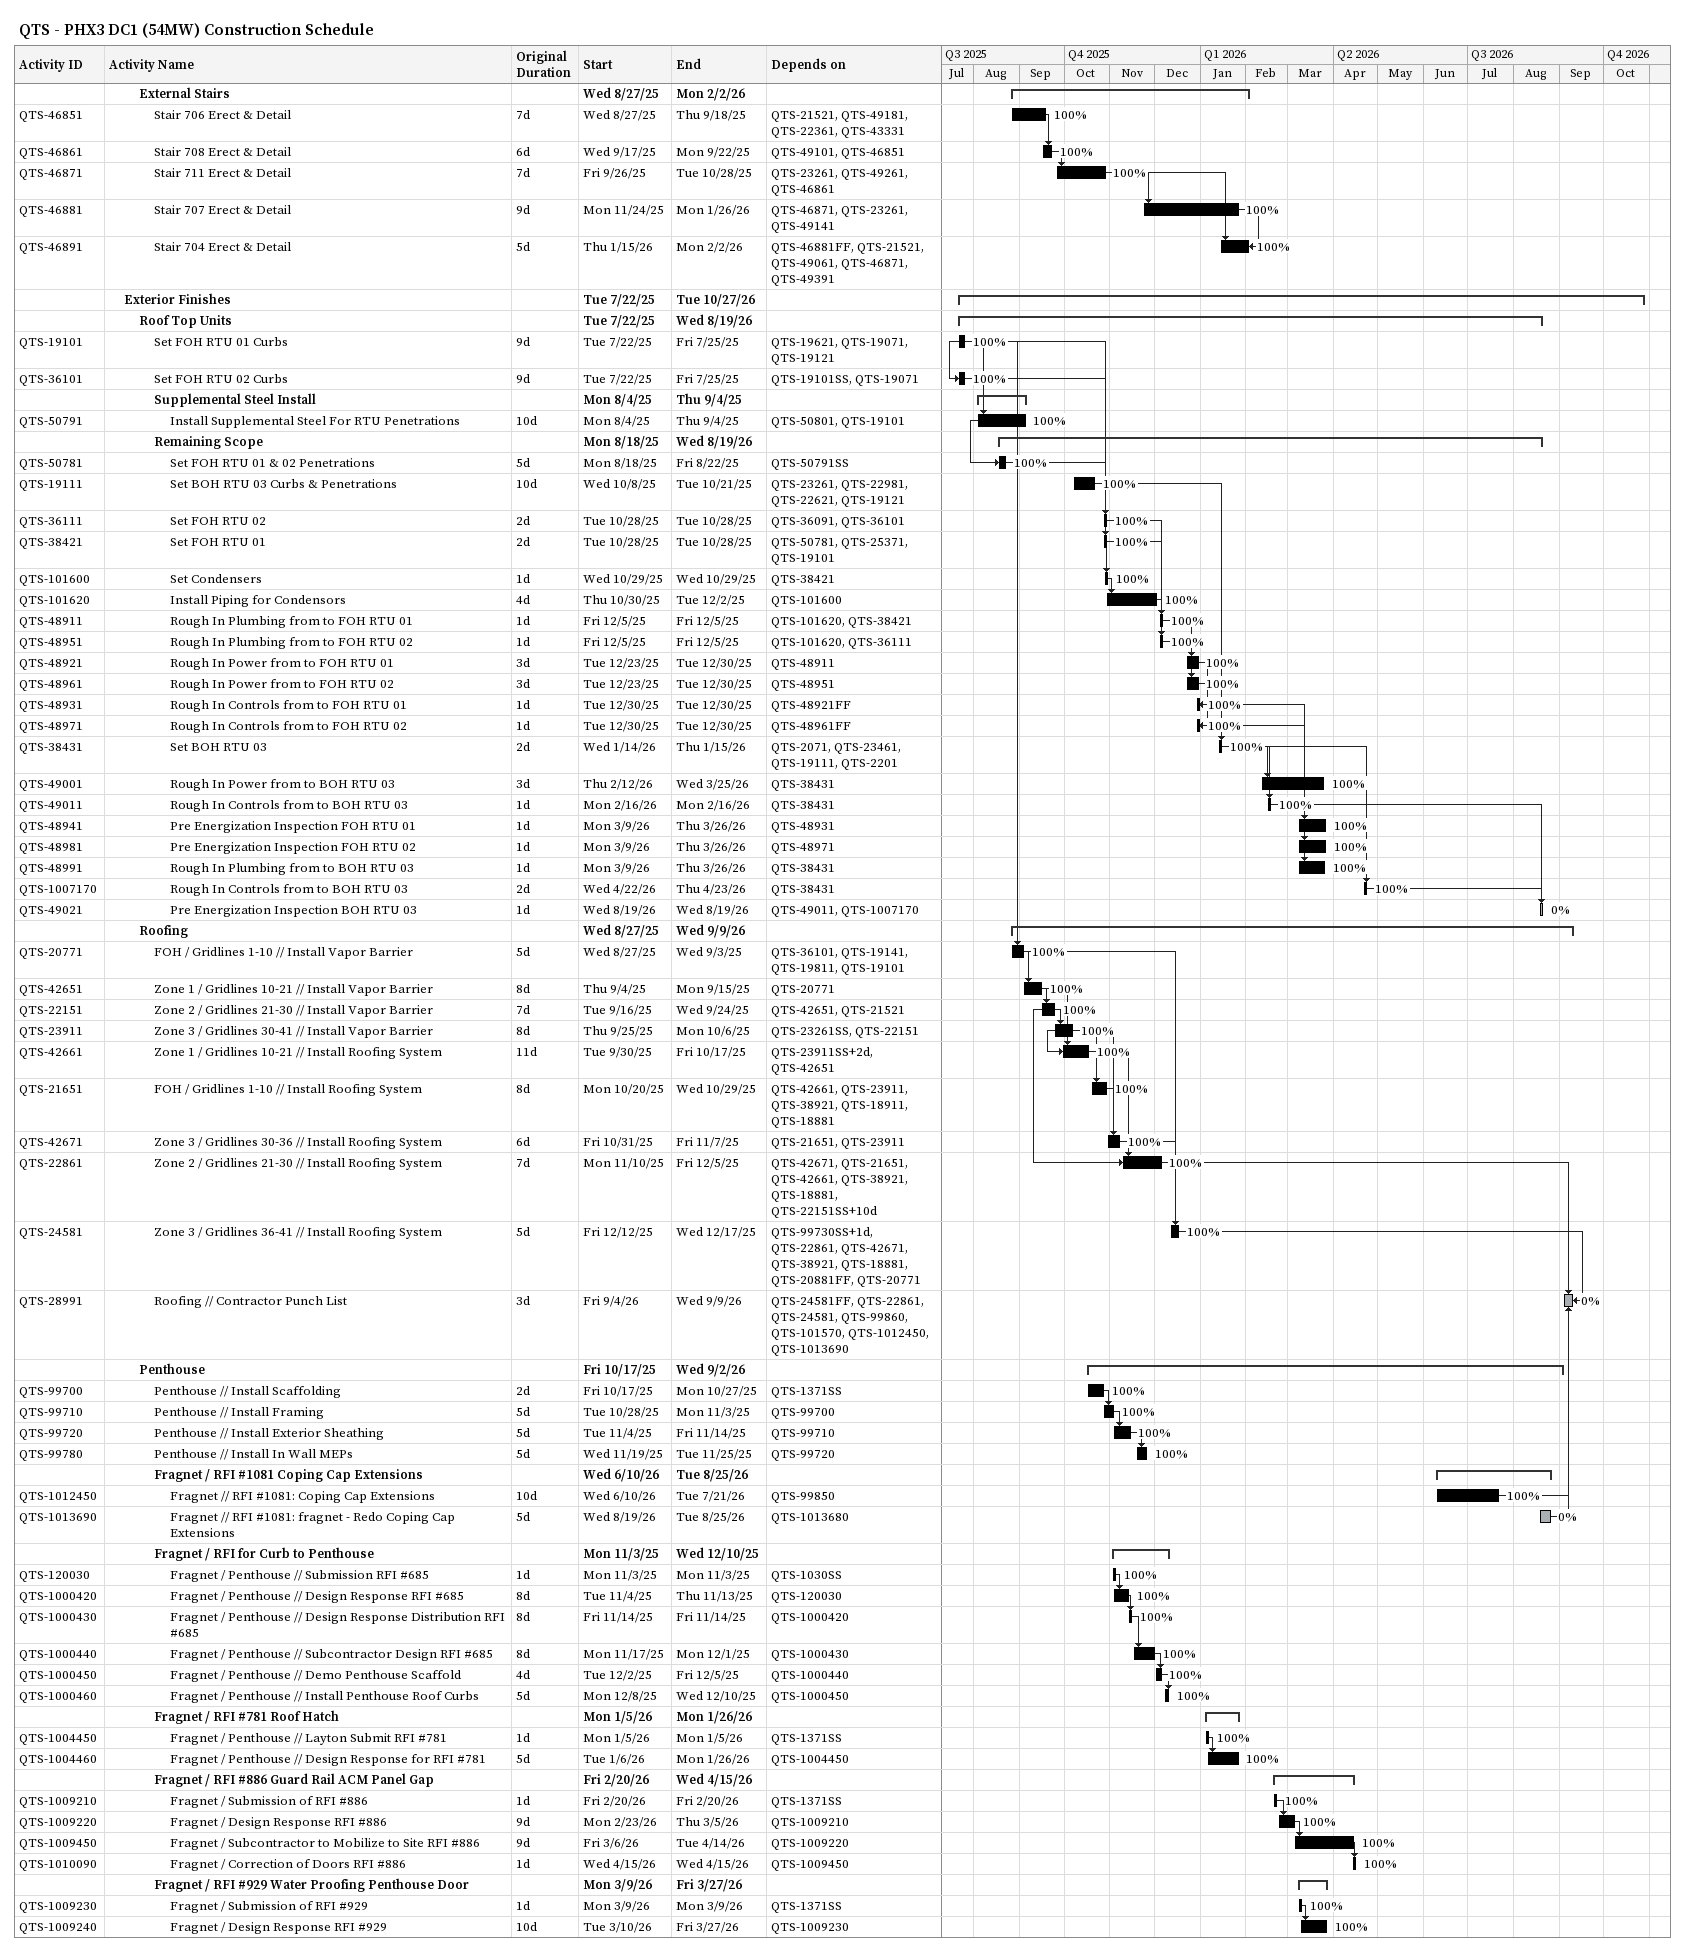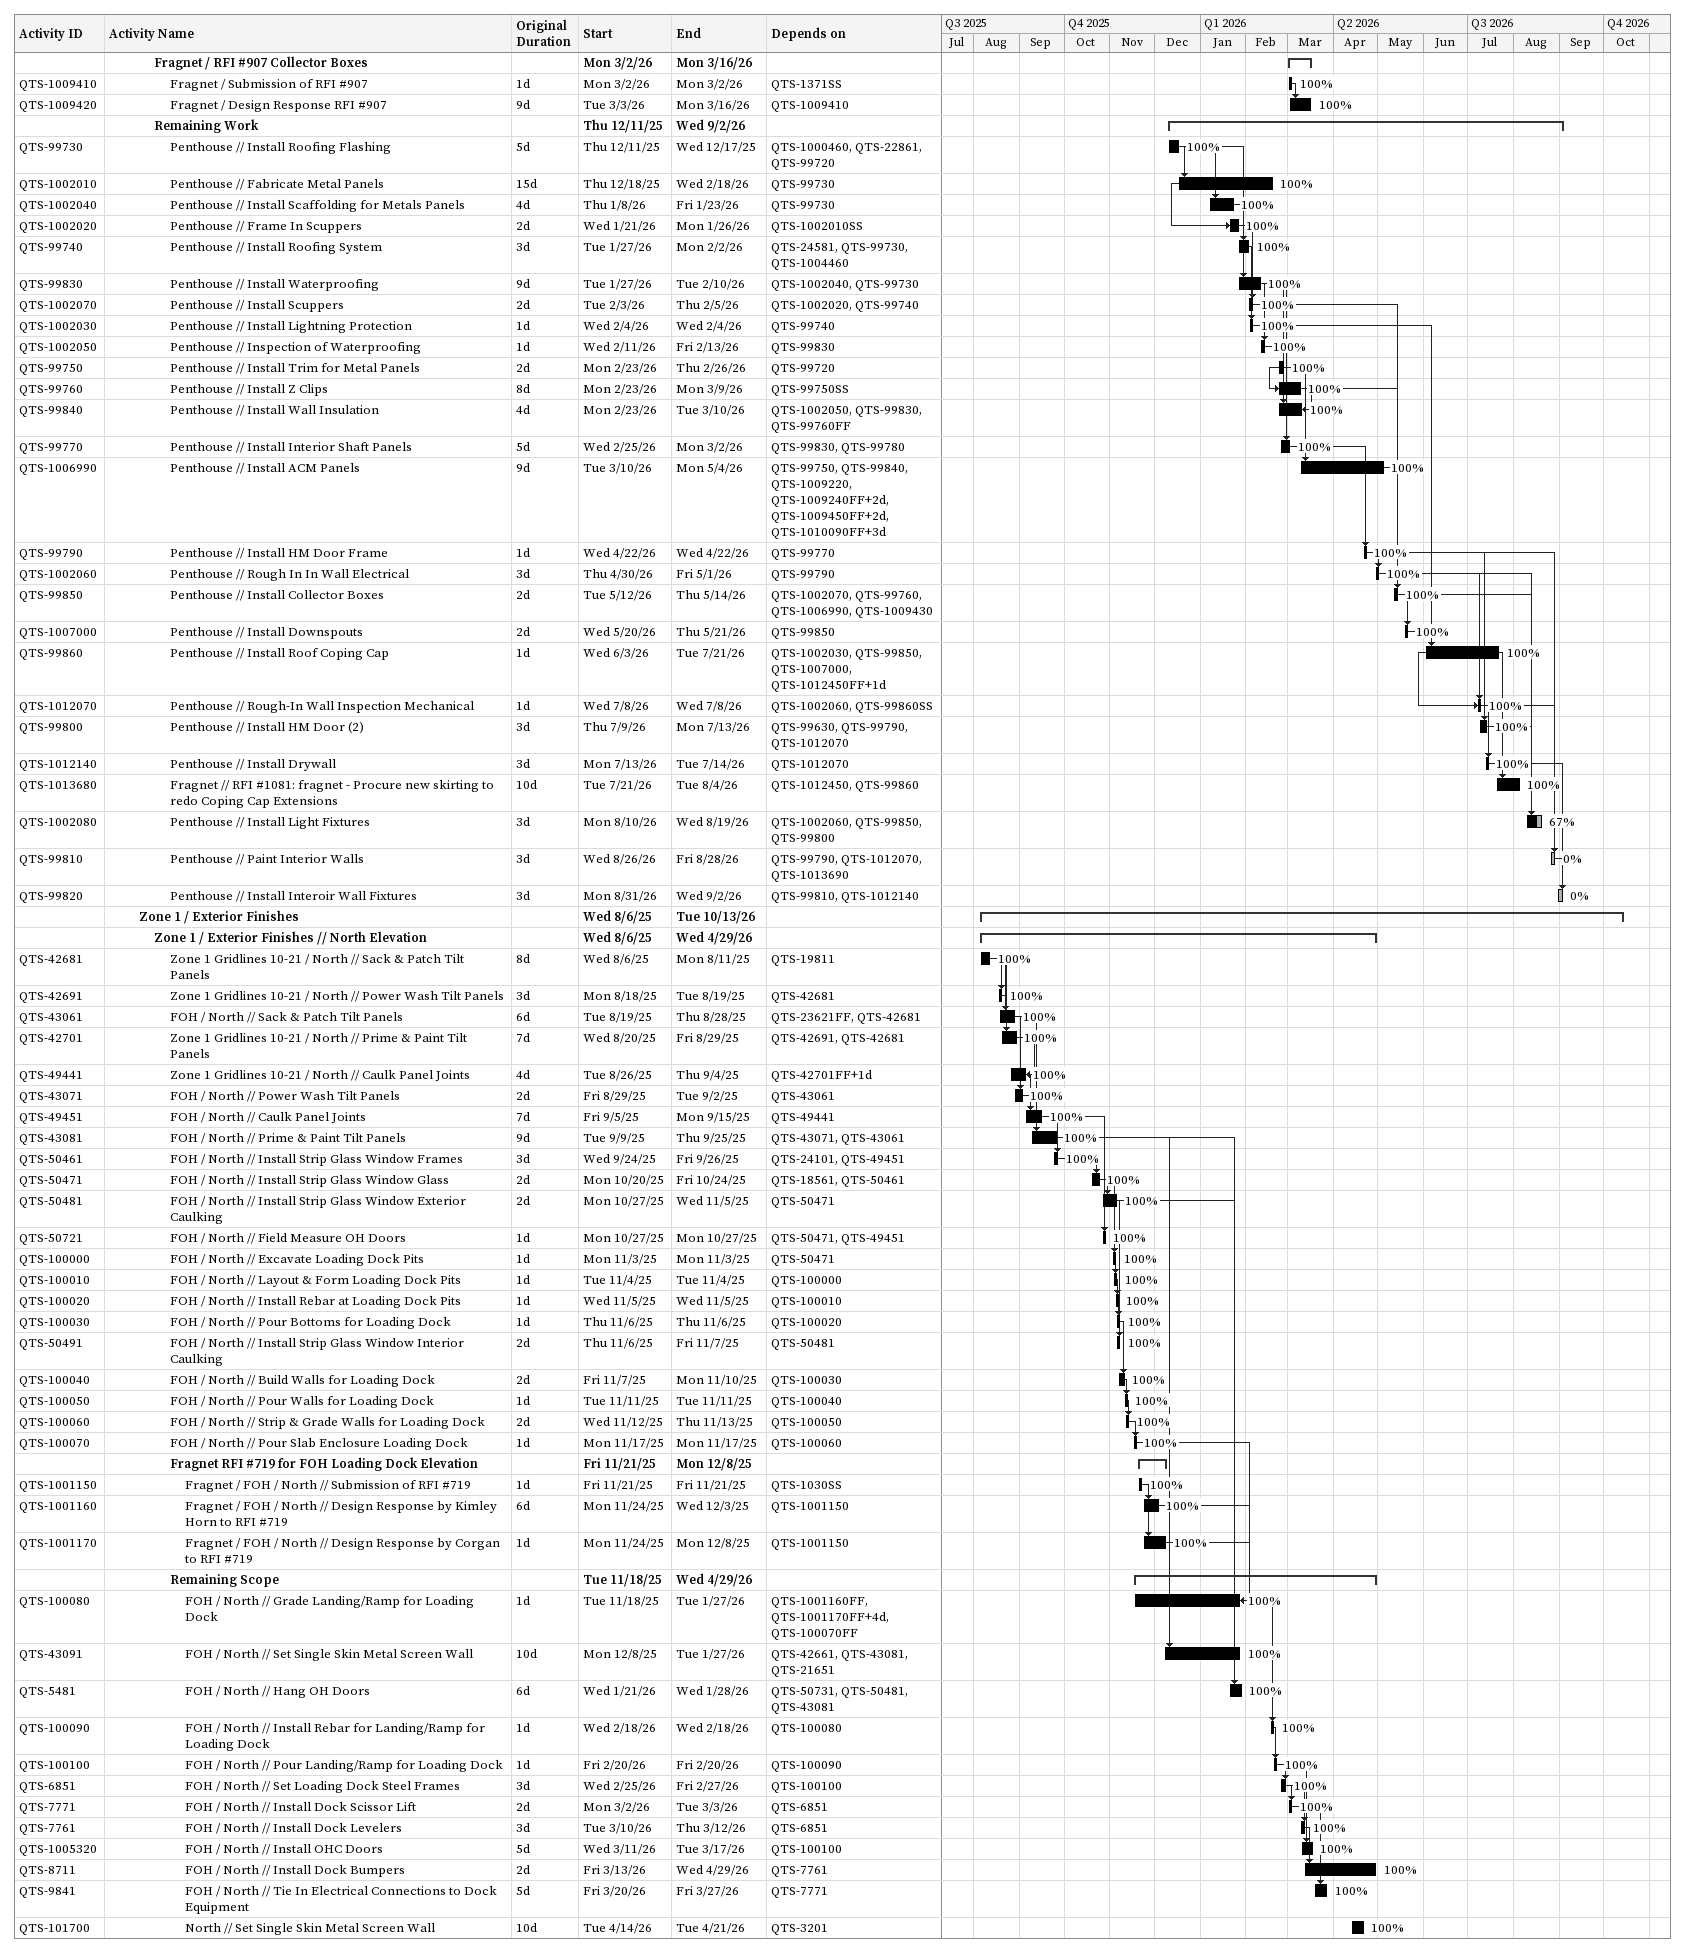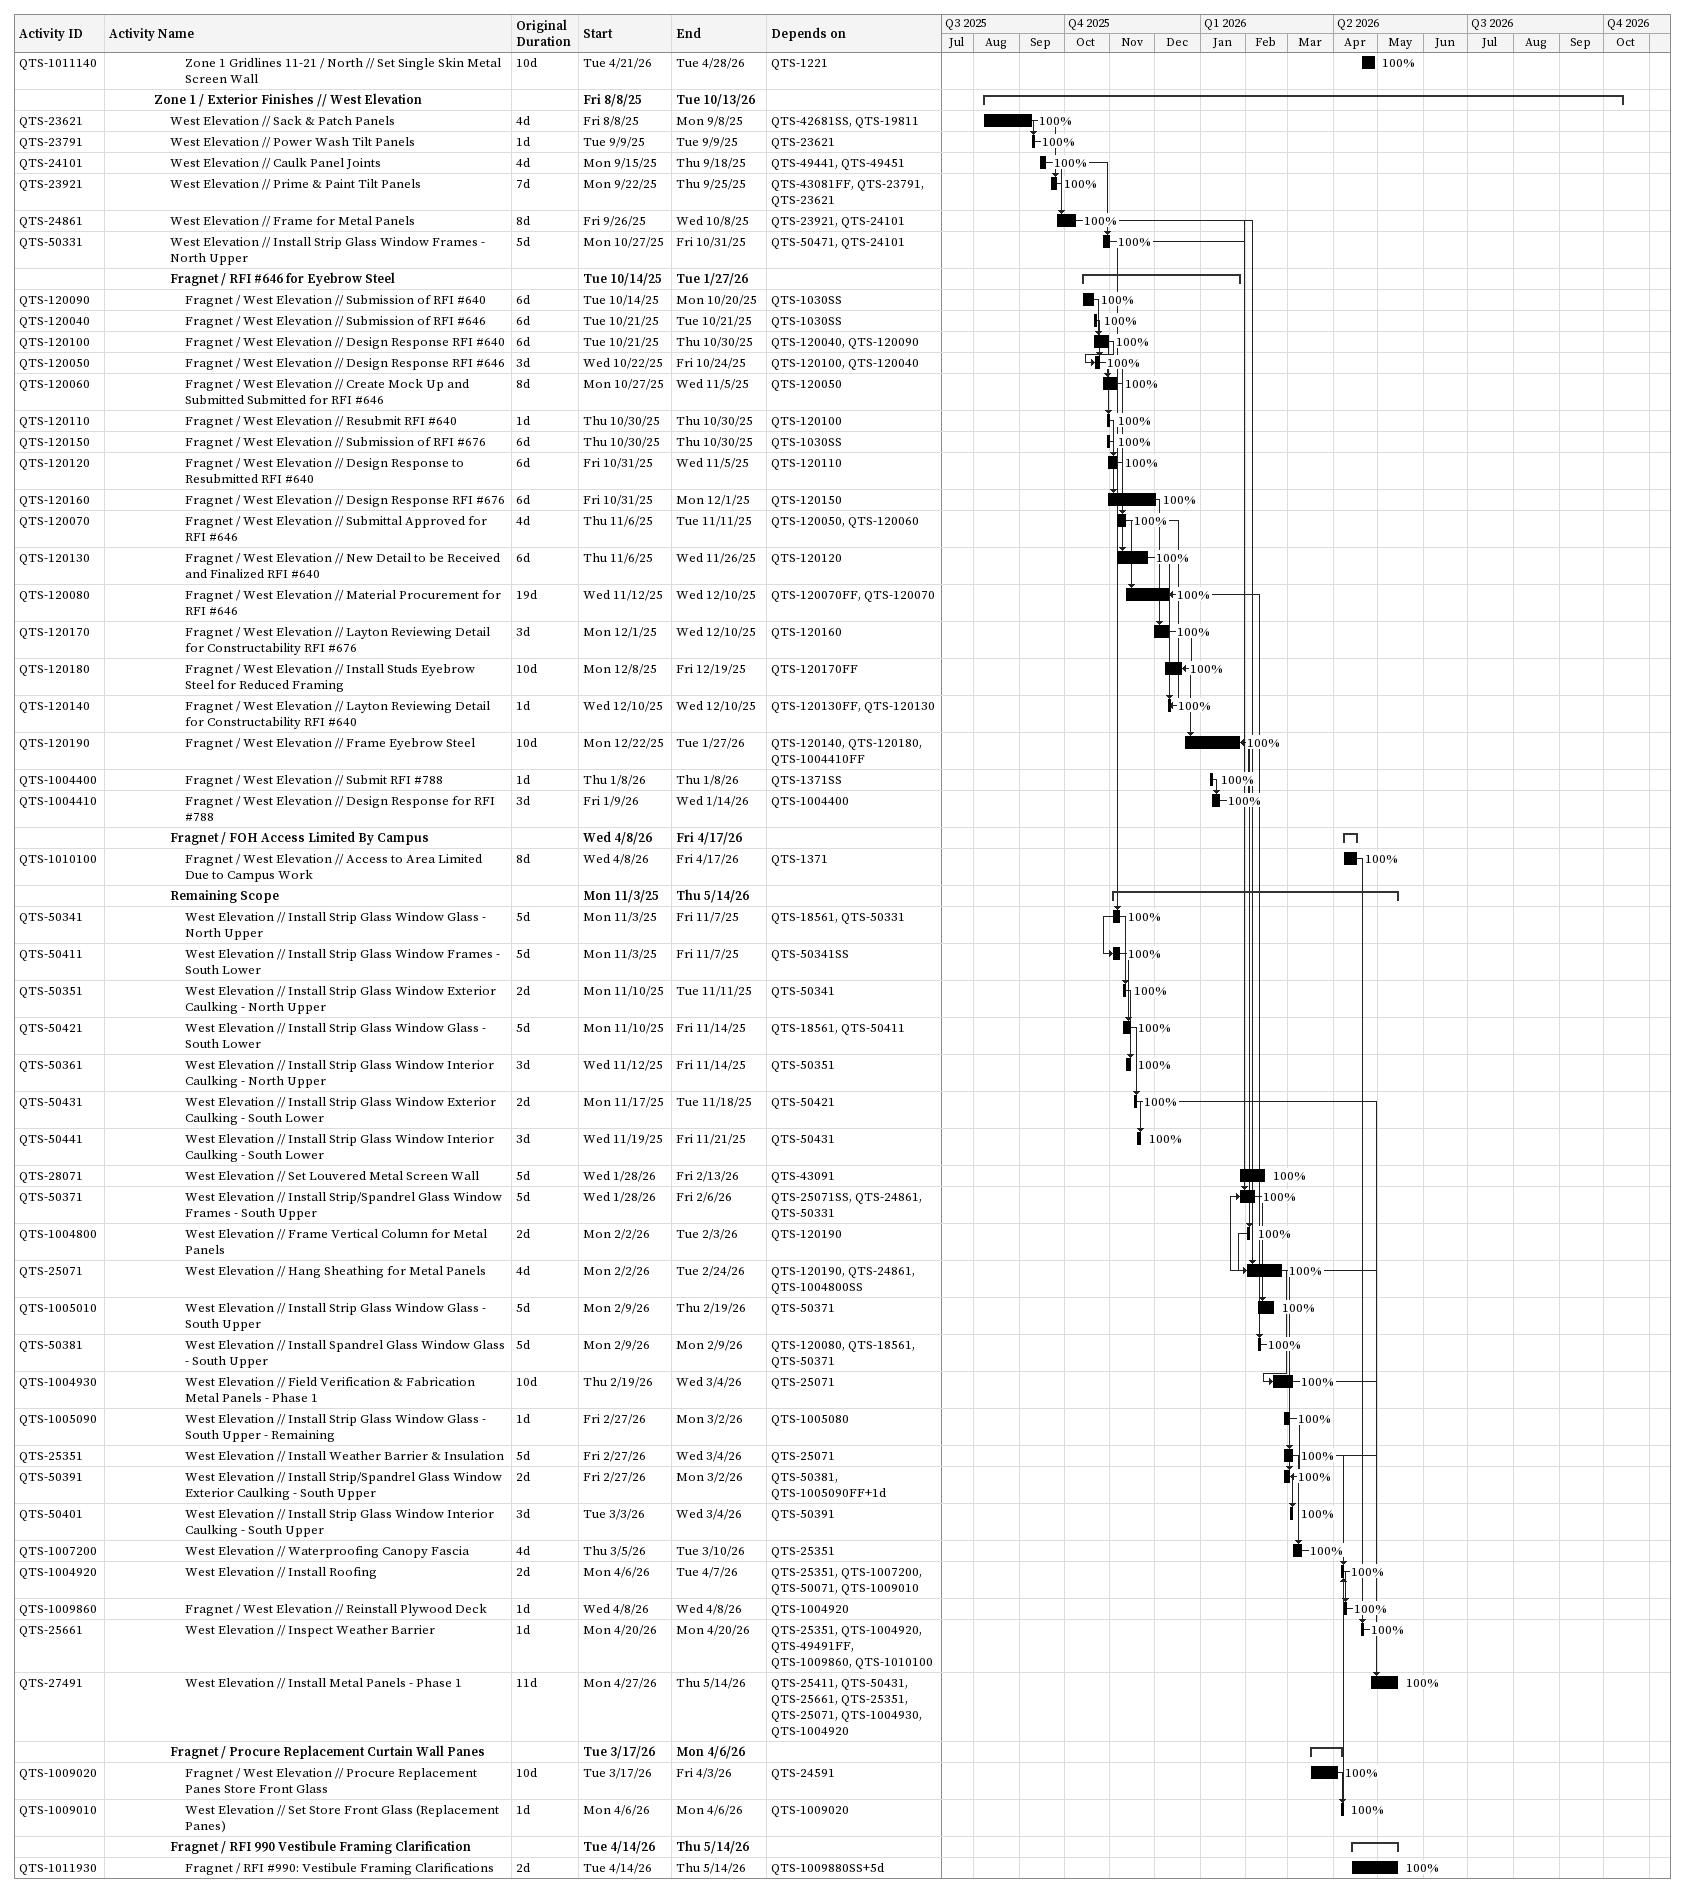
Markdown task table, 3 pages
QTS - PHX3 DC1 (54MW) Construction Schedule

| ID | Level | Task | Original duration | Start | Finish | Predecessors | % complete |
|---|---|---|---|---|---|---|---|
|  | 3 | **External Stairs** |  | 2025-08-27 | 2026-02-02 |  |  |
| QTS-46851 | 4 | Stair 706 Erect & Detail | 7d | 2025-08-27 | 2025-09-18 | QTS-21521, QTS-49181, QTS-22361, QTS-43331 | 100 |
| QTS-46861 | 4 | Stair 708 Erect & Detail | 6d | 2025-09-17 | 2025-09-22 | QTS-49101, QTS-46851 | 100 |
| QTS-46871 | 4 | Stair 711 Erect & Detail | 7d | 2025-09-26 | 2025-10-28 | QTS-23261, QTS-49261, QTS-46861 | 100 |
| QTS-46881 | 4 | Stair 707 Erect & Detail | 9d | 2025-11-24 | 2026-01-26 | QTS-46871, QTS-23261, QTS-49141 | 100 |
| QTS-46891 | 4 | Stair 704 Erect & Detail | 5d | 2026-01-15 | 2026-02-02 | QTS-46881FF, QTS-21521, QTS-49061, QTS-46871, QTS-49391 | 100 |
|  | 2 | **Exterior Finishes** |  | 2025-07-22 | 2026-10-27 |  |  |
|  | 3 | **Roof Top Units** |  | 2025-07-22 | 2026-08-19 |  |  |
| QTS-19101 | 4 | Set FOH RTU 01 Curbs | 9d | 2025-07-22 | 2025-07-25 | QTS-19621, QTS-19071, QTS-19121 | 100 |
| QTS-36101 | 4 | Set FOH RTU 02 Curbs | 9d | 2025-07-22 | 2025-07-25 | QTS-19101SS, QTS-19071 | 100 |
|  | 4 | **Supplemental Steel Install** |  | 2025-08-04 | 2025-09-04 |  |  |
| QTS-50791 | 5 | Install Supplemental Steel For RTU Penetrations | 10d | 2025-08-04 | 2025-09-04 | QTS-50801, QTS-19101 | 100 |
|  | 4 | **Remaining Scope** |  | 2025-08-18 | 2026-08-19 |  |  |
| QTS-50781 | 5 | Set FOH RTU 01 & 02 Penetrations | 5d | 2025-08-18 | 2025-08-22 | QTS-50791SS | 100 |
| QTS-19111 | 5 | Set BOH RTU 03 Curbs & Penetrations | 10d | 2025-10-08 | 2025-10-21 | QTS-23261, QTS-22981, QTS-22621, QTS-19121 | 100 |
| QTS-36111 | 5 | Set FOH RTU 02 | 2d | 2025-10-28 | 2025-10-28 | QTS-36091, QTS-36101 | 100 |
| QTS-38421 | 5 | Set FOH RTU 01 | 2d | 2025-10-28 | 2025-10-28 | QTS-50781, QTS-25371, QTS-19101 | 100 |
| QTS-101600 | 5 | Set Condensers | 1d | 2025-10-29 | 2025-10-29 | QTS-38421 | 100 |
| QTS-101620 | 5 | Install Piping for Condensors | 4d | 2025-10-30 | 2025-12-02 | QTS-101600 | 100 |
| QTS-48911 | 5 | Rough In Plumbing from to FOH RTU 01 | 1d | 2025-12-05 | 2025-12-05 | QTS-101620, QTS-38421 | 100 |
| QTS-48951 | 5 | Rough In Plumbing from to FOH RTU 02 | 1d | 2025-12-05 | 2025-12-05 | QTS-101620, QTS-36111 | 100 |
| QTS-48921 | 5 | Rough In Power from to FOH RTU 01 | 3d | 2025-12-23 | 2025-12-30 | QTS-48911 | 100 |
| QTS-48961 | 5 | Rough In Power from to FOH RTU 02 | 3d | 2025-12-23 | 2025-12-30 | QTS-48951 | 100 |
| QTS-48931 | 5 | Rough In Controls from to FOH RTU 01 | 1d | 2025-12-30 | 2025-12-30 | QTS-48921FF | 100 |
| QTS-48971 | 5 | Rough In Controls from to FOH RTU 02 | 1d | 2025-12-30 | 2025-12-30 | QTS-48961FF | 100 |
| QTS-38431 | 5 | Set BOH RTU 03 | 2d | 2026-01-14 | 2026-01-15 | QTS-2071, QTS-23461, QTS-19111, QTS-2201 | 100 |
| QTS-49001 | 5 | Rough In Power from to BOH RTU 03 | 3d | 2026-02-12 | 2026-03-25 | QTS-38431 | 100 |
| QTS-49011 | 5 | Rough In Controls from to BOH RTU 03 | 1d | 2026-02-16 | 2026-02-16 | QTS-38431 | 100 |
| QTS-48941 | 5 | Pre Energization Inspection FOH RTU 01 | 1d | 2026-03-09 | 2026-03-26 | QTS-48931 | 100 |
| QTS-48981 | 5 | Pre Energization Inspection FOH RTU 02 | 1d | 2026-03-09 | 2026-03-26 | QTS-48971 | 100 |
| QTS-48991 | 5 | Rough In Plumbing from to BOH RTU 03 | 1d | 2026-03-09 | 2026-03-26 | QTS-38431 | 100 |
| QTS-1007170 | 5 | Rough In Controls from to BOH RTU 03 | 2d | 2026-04-22 | 2026-04-23 | QTS-38431 | 100 |
| QTS-49021 | 5 | Pre Energization Inspection BOH RTU 03 | 1d | 2026-08-19 | 2026-08-19 | QTS-49011, QTS-1007170 | 0 |
|  | 3 | **Roofing** |  | 2025-08-27 | 2026-09-09 |  |  |
| QTS-20771 | 4 | FOH / Gridlines 1-10 // Install Vapor Barrier | 5d | 2025-08-27 | 2025-09-03 | QTS-36101, QTS-19141, QTS-19811, QTS-19101 | 100 |
| QTS-42651 | 4 | Zone 1 / Gridlines 10-21 // Install Vapor Barrier | 8d | 2025-09-04 | 2025-09-15 | QTS-20771 | 100 |
| QTS-22151 | 4 | Zone 2 / Gridlines 21-30 // Install Vapor Barrier | 7d | 2025-09-16 | 2025-09-24 | QTS-42651, QTS-21521 | 100 |
| QTS-23911 | 4 | Zone 3 / Gridlines 30-41 // Install Vapor Barrier | 8d | 2025-09-25 | 2025-10-06 | QTS-23261SS, QTS-22151 | 100 |
| QTS-42661 | 4 | Zone 1 / Gridlines 10-21 // Install Roofing System | 11d | 2025-09-30 | 2025-10-17 | QTS-23911SS+2d, QTS-42651 | 100 |
| QTS-21651 | 4 | FOH / Gridlines 1-10 // Install Roofing System | 8d | 2025-10-20 | 2025-10-29 | QTS-42661, QTS-23911, QTS-38921, QTS-18911, QTS-18881 | 100 |
| QTS-42671 | 4 | Zone 3 / Gridlines 30-36 // Install Roofing System | 6d | 2025-10-31 | 2025-11-07 | QTS-21651, QTS-23911 | 100 |
| QTS-22861 | 4 | Zone 2 / Gridlines 21-30 // Install Roofing System | 7d | 2025-11-10 | 2025-12-05 | QTS-42671, QTS-21651, QTS-42661, QTS-38921, QTS-18881, QTS-22151SS+10d | 100 |
| QTS-24581 | 4 | Zone 3 / Gridlines 36-41 // Install Roofing System | 5d | 2025-12-12 | 2025-12-17 | QTS-99730SS+1d, QTS-22861, QTS-42671, QTS-38921, QTS-18881, QTS-20881FF, QTS-20771 | 100 |
| QTS-28991 | 4 | Roofing // Contractor Punch List | 3d | 2026-09-04 | 2026-09-09 | QTS-24581FF, QTS-22861, QTS-24581, QTS-99860, QTS-101570, QTS-1012450, QTS-1013690 | 0 |
|  | 3 | **Penthouse** |  | 2025-10-17 | 2026-09-02 |  |  |
| QTS-99700 | 4 | Penthouse // Install Scaffolding | 2d | 2025-10-17 | 2025-10-27 | QTS-1371SS | 100 |
| QTS-99710 | 4 | Penthouse // Install Framing | 5d | 2025-10-28 | 2025-11-03 | QTS-99700 | 100 |
| QTS-99720 | 4 | Penthouse // Install Exterior Sheathing | 5d | 2025-11-04 | 2025-11-14 | QTS-99710 | 100 |
| QTS-99780 | 4 | Penthouse // Install In Wall MEPs | 5d | 2025-11-19 | 2025-11-25 | QTS-99720 | 100 |
|  | 4 | **Fragnet / RFI #1081 Coping Cap Extensions** |  | 2026-06-10 | 2026-08-25 |  |  |
| QTS-1012450 | 5 | Fragnet // RFI #1081: Coping Cap Extensions | 10d | 2026-06-10 | 2026-07-21 | QTS-99850 | 100 |
| QTS-1013690 | 5 | Fragnet // RFI #1081: fragnet - Redo Coping Cap Extensions | 5d | 2026-08-19 | 2026-08-25 | QTS-1013680 | 0 |
|  | 4 | **Fragnet / RFI for Curb to Penthouse** |  | 2025-11-03 | 2025-12-10 |  |  |
| QTS-120030 | 5 | Fragnet / Penthouse // Submission RFI #685 | 1d | 2025-11-03 | 2025-11-03 | QTS-1030SS | 100 |
| QTS-1000420 | 5 | Fragnet / Penthouse // Design Response RFI #685 | 8d | 2025-11-04 | 2025-11-13 | QTS-120030 | 100 |
| QTS-1000430 | 5 | Fragnet / Penthouse // Design Response Distribution RFI #685 | 8d | 2025-11-14 | 2025-11-14 | QTS-1000420 | 100 |
| QTS-1000440 | 5 | Fragnet / Penthouse // Subcontractor Design RFI #685 | 8d | 2025-11-17 | 2025-12-01 | QTS-1000430 | 100 |
| QTS-1000450 | 5 | Fragnet / Penthouse // Demo Penthouse Scaffold | 4d | 2025-12-02 | 2025-12-05 | QTS-1000440 | 100 |
| QTS-1000460 | 5 | Fragnet / Penthouse // Install Penthouse Roof Curbs | 5d | 2025-12-08 | 2025-12-10 | QTS-1000450 | 100 |
|  | 4 | **Fragnet / RFI #781 Roof Hatch** |  | 2026-01-05 | 2026-01-26 |  |  |
| QTS-1004450 | 5 | Fragnet / Penthouse // Layton Submit RFI #781 | 1d | 2026-01-05 | 2026-01-05 | QTS-1371SS | 100 |
| QTS-1004460 | 5 | Fragnet / Penthouse // Design Response for RFI #781 | 5d | 2026-01-06 | 2026-01-26 | QTS-1004450 | 100 |
|  | 4 | **Fragnet / RFI #886 Guard Rail ACM Panel Gap** |  | 2026-02-20 | 2026-04-15 |  |  |
| QTS-1009210 | 5 | Fragnet / Submission of RFI #886 | 1d | 2026-02-20 | 2026-02-20 | QTS-1371SS | 100 |
| QTS-1009220 | 5 | Fragnet / Design Response RFI #886 | 9d | 2026-02-23 | 2026-03-05 | QTS-1009210 | 100 |
| QTS-1009450 | 5 | Fragnet / Subcontractor to Mobilize to Site RFI #886 | 9d | 2026-03-06 | 2026-04-14 | QTS-1009220 | 100 |
| QTS-1010090 | 5 | Fragnet / Correction of Doors RFI #886 | 1d | 2026-04-15 | 2026-04-15 | QTS-1009450 | 100 |
|  | 4 | **Fragnet / RFI #929 Water Proofing Penthouse Door** |  | 2026-03-09 | 2026-03-27 |  |  |
| QTS-1009230 | 5 | Fragnet / Submission of RFI #929 | 1d | 2026-03-09 | 2026-03-09 | QTS-1371SS | 100 |
| QTS-1009240 | 5 | Fragnet / Design Response RFI #929 | 10d | 2026-03-10 | 2026-03-27 | QTS-1009230 | 100 |
|  | 4 | **Fragnet / RFI #907 Collector Boxes** |  | 2026-03-02 | 2026-03-16 |  |  |
| QTS-1009410 | 5 | Fragnet / Submission of RFI #907 | 1d | 2026-03-02 | 2026-03-02 | QTS-1371SS | 100 |
| QTS-1009420 | 5 | Fragnet / Design Response RFI #907 | 9d | 2026-03-03 | 2026-03-16 | QTS-1009410 | 100 |
|  | 4 | **Remaining Work** |  | 2025-12-11 | 2026-09-02 |  |  |
| QTS-99730 | 5 | Penthouse // Install Roofing Flashing | 5d | 2025-12-11 | 2025-12-17 | QTS-1000460, QTS-22861, QTS-99720 | 100 |
| QTS-1002010 | 5 | Penthouse // Fabricate Metal Panels | 15d | 2025-12-18 | 2026-02-18 | QTS-99730 | 100 |
| QTS-1002040 | 5 | Penthouse // Install Scaffolding for Metals Panels | 4d | 2026-01-08 | 2026-01-23 | QTS-99730 | 100 |
| QTS-1002020 | 5 | Penthouse // Frame In Scuppers | 2d | 2026-01-21 | 2026-01-26 | QTS-1002010SS | 100 |
| QTS-99740 | 5 | Penthouse // Install Roofing System | 3d | 2026-01-27 | 2026-02-02 | QTS-24581, QTS-99730, QTS-1004460 | 100 |
| QTS-99830 | 5 | Penthouse // Install Waterproofing | 9d | 2026-01-27 | 2026-02-10 | QTS-1002040, QTS-99730 | 100 |
| QTS-1002070 | 5 | Penthouse // Install Scuppers | 2d | 2026-02-03 | 2026-02-05 | QTS-1002020, QTS-99740 | 100 |
| QTS-1002030 | 5 | Penthouse // Install Lightning Protection | 1d | 2026-02-04 | 2026-02-04 | QTS-99740 | 100 |
| QTS-1002050 | 5 | Penthouse // Inspection of Waterproofing | 1d | 2026-02-11 | 2026-02-13 | QTS-99830 | 100 |
| QTS-99750 | 5 | Penthouse // Install Trim for Metal Panels | 2d | 2026-02-23 | 2026-02-26 | QTS-99720 | 100 |
| QTS-99760 | 5 | Penthouse // Install Z Clips | 8d | 2026-02-23 | 2026-03-09 | QTS-99750SS | 100 |
| QTS-99840 | 5 | Penthouse // Install Wall Insulation | 4d | 2026-02-23 | 2026-03-10 | QTS-1002050, QTS-99830, QTS-99760FF | 100 |
| QTS-99770 | 5 | Penthouse // Install Interior Shaft Panels | 5d | 2026-02-25 | 2026-03-02 | QTS-99830, QTS-99780 | 100 |
| QTS-1006990 | 5 | Penthouse // Install ACM Panels | 9d | 2026-03-10 | 2026-05-04 | QTS-99750, QTS-99840, QTS-1009220, QTS-1009240FF+2d, QTS-1009450FF+2d, QTS-1010090FF+3d | 100 |
| QTS-99790 | 5 | Penthouse // Install HM Door Frame | 1d | 2026-04-22 | 2026-04-22 | QTS-99770 | 100 |
| QTS-1002060 | 5 | Penthouse // Rough In In Wall Electrical | 3d | 2026-04-30 | 2026-05-01 | QTS-99790 | 100 |
| QTS-99850 | 5 | Penthouse // Install Collector Boxes | 2d | 2026-05-12 | 2026-05-14 | QTS-1002070, QTS-99760, QTS-1006990, QTS-1009430 | 100 |
| QTS-1007000 | 5 | Penthouse // Install Downspouts | 2d | 2026-05-20 | 2026-05-21 | QTS-99850 | 100 |
| QTS-99860 | 5 | Penthouse // Install Roof Coping Cap | 1d | 2026-06-03 | 2026-07-21 | QTS-1002030, QTS-99850, QTS-1007000, QTS-1012450FF+1d | 100 |
| QTS-1012070 | 5 | Penthouse // Rough-In Wall Inspection Mechanical | 1d | 2026-07-08 | 2026-07-08 | QTS-1002060, QTS-99860SS | 100 |
| QTS-99800 | 5 | Penthouse // Install HM Door (2) | 3d | 2026-07-09 | 2026-07-13 | QTS-99630, QTS-99790, QTS-1012070 | 100 |
| QTS-1012140 | 5 | Penthouse // Install Drywall | 3d | 2026-07-13 | 2026-07-14 | QTS-1012070 | 100 |
| QTS-1013680 | 5 | Fragnet // RFI #1081: fragnet - Procure new skirting to redo Coping Cap Extensions | 10d | 2026-07-21 | 2026-08-04 | QTS-1012450, QTS-99860 | 100 |
| QTS-1002080 | 5 | Penthouse // Install Light Fixtures | 3d | 2026-08-10 | 2026-08-19 | QTS-1002060, QTS-99850, QTS-99800 | 67 |
| QTS-99810 | 5 | Penthouse // Paint Interior Walls | 3d | 2026-08-26 | 2026-08-28 | QTS-99790, QTS-1012070, QTS-1013690 | 0 |
| QTS-99820 | 5 | Penthouse // Install Interoir Wall Fixtures | 3d | 2026-08-31 | 2026-09-02 | QTS-99810, QTS-1012140 | 0 |
|  | 3 | **Zone 1 / Exterior Finishes** |  | 2025-08-06 | 2026-10-13 |  |  |
|  | 4 | **Zone 1 / Exterior Finishes // North Elevation** |  | 2025-08-06 | 2026-04-29 |  |  |
| QTS-42681 | 5 | Zone 1 Gridlines 10-21 / North // Sack & Patch Tilt Panels | 8d | 2025-08-06 | 2025-08-11 | QTS-19811 | 100 |
| QTS-42691 | 5 | Zone 1 Gridlines 10-21 / North // Power Wash Tilt Panels | 3d | 2025-08-18 | 2025-08-19 | QTS-42681 | 100 |
| QTS-43061 | 5 | FOH / North // Sack & Patch Tilt Panels | 6d | 2025-08-19 | 2025-08-28 | QTS-23621FF, QTS-42681 | 100 |
| QTS-42701 | 5 | Zone 1 Gridlines 10-21 / North // Prime & Paint Tilt Panels | 7d | 2025-08-20 | 2025-08-29 | QTS-42691, QTS-42681 | 100 |
| QTS-49441 | 5 | Zone 1 Gridlines 10-21 / North // Caulk Panel Joints | 4d | 2025-08-26 | 2025-09-04 | QTS-42701FF+1d | 100 |
| QTS-43071 | 5 | FOH / North // Power Wash Tilt Panels | 2d | 2025-08-29 | 2025-09-02 | QTS-43061 | 100 |
| QTS-49451 | 5 | FOH / North // Caulk Panel Joints | 7d | 2025-09-05 | 2025-09-15 | QTS-49441 | 100 |
| QTS-43081 | 5 | FOH / North // Prime & Paint Tilt Panels | 9d | 2025-09-09 | 2025-09-25 | QTS-43071, QTS-43061 | 100 |
| QTS-50461 | 5 | FOH / North // Install Strip Glass Window Frames | 3d | 2025-09-24 | 2025-09-26 | QTS-24101, QTS-49451 | 100 |
| QTS-50471 | 5 | FOH / North // Install Strip Glass Window Glass | 2d | 2025-10-20 | 2025-10-24 | QTS-18561, QTS-50461 | 100 |
| QTS-50481 | 5 | FOH / North // Install Strip Glass Window Exterior Caulking | 2d | 2025-10-27 | 2025-11-05 | QTS-50471 | 100 |
| QTS-50721 | 5 | FOH / North // Field Measure OH Doors | 1d | 2025-10-27 | 2025-10-27 | QTS-50471, QTS-49451 | 100 |
| QTS-100000 | 5 | FOH / North // Excavate Loading Dock Pits | 1d | 2025-11-03 | 2025-11-03 | QTS-50471 | 100 |
| QTS-100010 | 5 | FOH / North // Layout & Form Loading Dock Pits | 1d | 2025-11-04 | 2025-11-04 | QTS-100000 | 100 |
| QTS-100020 | 5 | FOH / North // Install Rebar at Loading Dock Pits | 1d | 2025-11-05 | 2025-11-05 | QTS-100010 | 100 |
| QTS-100030 | 5 | FOH / North // Pour Bottoms for Loading Dock | 1d | 2025-11-06 | 2025-11-06 | QTS-100020 | 100 |
| QTS-50491 | 5 | FOH / North // Install Strip Glass Window Interior Caulking | 2d | 2025-11-06 | 2025-11-07 | QTS-50481 | 100 |
| QTS-100040 | 5 | FOH / North // Build Walls for Loading Dock | 2d | 2025-11-07 | 2025-11-10 | QTS-100030 | 100 |
| QTS-100050 | 5 | FOH / North // Pour Walls for Loading Dock | 1d | 2025-11-11 | 2025-11-11 | QTS-100040 | 100 |
| QTS-100060 | 5 | FOH / North // Strip & Grade Walls for Loading Dock | 2d | 2025-11-12 | 2025-11-13 | QTS-100050 | 100 |
| QTS-100070 | 5 | FOH / North // Pour Slab Enclosure Loading Dock | 1d | 2025-11-17 | 2025-11-17 | QTS-100060 | 100 |
|  | 5 | **Fragnet RFI #719 for FOH Loading Dock Elevation** |  | 2025-11-21 | 2025-12-08 |  |  |
| QTS-1001150 | 6 | Fragnet / FOH / North // Submission of RFI #719 | 1d | 2025-11-21 | 2025-11-21 | QTS-1030SS | 100 |
| QTS-1001160 | 6 | Fragnet / FOH / North // Design Response by Kimley Horn to RFI #719 | 6d | 2025-11-24 | 2025-12-03 | QTS-1001150 | 100 |
| QTS-1001170 | 6 | Fragnet / FOH / North // Design Response by Corgan to RFI #719 | 1d | 2025-11-24 | 2025-12-08 | QTS-1001150 | 100 |
|  | 5 | **Remaining Scope** |  | 2025-11-18 | 2026-04-29 |  |  |
| QTS-100080 | 6 | FOH / North // Grade Landing/Ramp for Loading Dock | 1d | 2025-11-18 | 2026-01-27 | QTS-1001160FF, QTS-1001170FF+4d, QTS-100070FF | 100 |
| QTS-43091 | 6 | FOH / North // Set Single Skin Metal Screen Wall | 10d | 2025-12-08 | 2026-01-27 | QTS-42661, QTS-43081, QTS-21651 | 100 |
| QTS-5481 | 6 | FOH / North // Hang OH Doors | 6d | 2026-01-21 | 2026-01-28 | QTS-50731, QTS-50481, QTS-43081 | 100 |
| QTS-100090 | 6 | FOH / North // Install Rebar for Landing/Ramp for Loading Dock | 1d | 2026-02-18 | 2026-02-18 | QTS-100080 | 100 |
| QTS-100100 | 6 | FOH / North // Pour Landing/Ramp for Loading Dock | 1d | 2026-02-20 | 2026-02-20 | QTS-100090 | 100 |
| QTS-6851 | 6 | FOH / North // Set Loading Dock Steel Frames | 3d | 2026-02-25 | 2026-02-27 | QTS-100100 | 100 |
| QTS-7771 | 6 | FOH / North // Install Dock Scissor Lift | 2d | 2026-03-02 | 2026-03-03 | QTS-6851 | 100 |
| QTS-7761 | 6 | FOH / North // Install Dock Levelers | 3d | 2026-03-10 | 2026-03-12 | QTS-6851 | 100 |
| QTS-1005320 | 6 | FOH / North // Install OHC Doors | 5d | 2026-03-11 | 2026-03-17 | QTS-100100 | 100 |
| QTS-8711 | 6 | FOH / North // Install Dock Bumpers | 2d | 2026-03-13 | 2026-04-29 | QTS-7761 | 100 |
| QTS-9841 | 6 | FOH / North // Tie In Electrical Connections to Dock Equipment | 5d | 2026-03-20 | 2026-03-27 | QTS-7771 | 100 |
| QTS-101700 | 6 | North // Set Single Skin Metal Screen Wall | 10d | 2026-04-14 | 2026-04-21 | QTS-3201 | 100 |
| QTS-1011140 | 6 | Zone 1 Gridlines 11-21 / North // Set Single Skin Metal Screen Wall | 10d | 2026-04-21 | 2026-04-28 | QTS-1221 | 100 |
|  | 4 | **Zone 1 / Exterior Finishes // West Elevation** |  | 2025-08-08 | 2026-10-13 |  |  |
| QTS-23621 | 5 | West Elevation // Sack & Patch Panels | 4d | 2025-08-08 | 2025-09-08 | QTS-42681SS, QTS-19811 | 100 |
| QTS-23791 | 5 | West Elevation // Power Wash Tilt Panels | 1d | 2025-09-09 | 2025-09-09 | QTS-23621 | 100 |
| QTS-24101 | 5 | West Elevation // Caulk Panel Joints | 4d | 2025-09-15 | 2025-09-18 | QTS-49441, QTS-49451 | 100 |
| QTS-23921 | 5 | West Elevation // Prime & Paint Tilt Panels | 7d | 2025-09-22 | 2025-09-25 | QTS-43081FF, QTS-23791, QTS-23621 | 100 |
| QTS-24861 | 5 | West Elevation // Frame for Metal Panels | 8d | 2025-09-26 | 2025-10-08 | QTS-23921, QTS-24101 | 100 |
| QTS-50331 | 5 | West Elevation // Install Strip Glass Window Frames - North Upper | 5d | 2025-10-27 | 2025-10-31 | QTS-50471, QTS-24101 | 100 |
|  | 5 | **Fragnet / RFI #646 for Eyebrow Steel** |  | 2025-10-14 | 2026-01-27 |  |  |
| QTS-120090 | 6 | Fragnet / West Elevation // Submission of RFI #640 | 6d | 2025-10-14 | 2025-10-20 | QTS-1030SS | 100 |
| QTS-120040 | 6 | Fragnet / West Elevation // Submission of RFI #646 | 6d | 2025-10-21 | 2025-10-21 | QTS-1030SS | 100 |
| QTS-120100 | 6 | Fragnet / West Elevation // Design Response RFI #640 | 6d | 2025-10-21 | 2025-10-30 | QTS-120040, QTS-120090 | 100 |
| QTS-120050 | 6 | Fragnet / West Elevation // Design Response RFI #646 | 3d | 2025-10-22 | 2025-10-24 | QTS-120100, QTS-120040 | 100 |
| QTS-120060 | 6 | Fragnet / West Elevation // Create Mock Up and Submitted Submitted for RFI #646 | 8d | 2025-10-27 | 2025-11-05 | QTS-120050 | 100 |
| QTS-120110 | 6 | Fragnet / West Elevation // Resubmit RFI #640 | 1d | 2025-10-30 | 2025-10-30 | QTS-120100 | 100 |
| QTS-120150 | 6 | Fragnet / West Elevation // Submission of RFI #676 | 6d | 2025-10-30 | 2025-10-30 | QTS-1030SS | 100 |
| QTS-120120 | 6 | Fragnet / West Elevation // Design Response to Resubmitted RFI #640 | 6d | 2025-10-31 | 2025-11-05 | QTS-120110 | 100 |
| QTS-120160 | 6 | Fragnet / West Elevation // Design Response RFI #676 | 6d | 2025-10-31 | 2025-12-01 | QTS-120150 | 100 |
| QTS-120070 | 6 | Fragnet / West Elevation // Submittal Approved for RFI #646 | 4d | 2025-11-06 | 2025-11-11 | QTS-120050, QTS-120060 | 100 |
| QTS-120130 | 6 | Fragnet / West Elevation // New Detail to be Received and Finalized RFI #640 | 6d | 2025-11-06 | 2025-11-26 | QTS-120120 | 100 |
| QTS-120080 | 6 | Fragnet / West Elevation // Material Procurement for RFI #646 | 19d | 2025-11-12 | 2025-12-10 | QTS-120070FF, QTS-120070 | 100 |
| QTS-120170 | 6 | Fragnet / West Elevation // Layton Reviewing Detail for Constructability RFI #676 | 3d | 2025-12-01 | 2025-12-10 | QTS-120160 | 100 |
| QTS-120180 | 6 | Fragnet / West Elevation // Install Studs Eyebrow Steel for Reduced Framing | 10d | 2025-12-08 | 2025-12-19 | QTS-120170FF | 100 |
| QTS-120140 | 6 | Fragnet / West Elevation // Layton Reviewing Detail for Constructability RFI #640 | 1d | 2025-12-10 | 2025-12-10 | QTS-120130FF, QTS-120130 | 100 |
| QTS-120190 | 6 | Fragnet / West Elevation // Frame Eyebrow Steel | 10d | 2025-12-22 | 2026-01-27 | QTS-120140, QTS-120180, QTS-1004410FF | 100 |
| QTS-1004400 | 6 | Fragnet / West Elevation // Submit RFI #788 | 1d | 2026-01-08 | 2026-01-08 | QTS-1371SS | 100 |
| QTS-1004410 | 6 | Fragnet / West Elevation // Design Response for RFI #788 | 3d | 2026-01-09 | 2026-01-14 | QTS-1004400 | 100 |
|  | 5 | **Fragnet / FOH Access Limited By Campus** |  | 2026-04-08 | 2026-04-17 |  |  |
| QTS-1010100 | 6 | Fragnet / West Elevation // Access to Area Limited Due to Campus Work | 8d | 2026-04-08 | 2026-04-17 | QTS-1371 | 100 |
|  | 5 | **Remaining Scope** |  | 2025-11-03 | 2026-05-14 |  |  |
| QTS-50341 | 6 | West Elevation // Install Strip Glass Window Glass - North Upper | 5d | 2025-11-03 | 2025-11-07 | QTS-18561, QTS-50331 | 100 |
| QTS-50411 | 6 | West Elevation // Install Strip Glass Window Frames - South Lower | 5d | 2025-11-03 | 2025-11-07 | QTS-50341SS | 100 |
| QTS-50351 | 6 | West Elevation // Install Strip Glass Window Exterior Caulking - North Upper | 2d | 2025-11-10 | 2025-11-11 | QTS-50341 | 100 |
| QTS-50421 | 6 | West Elevation // Install Strip Glass Window Glass - South Lower | 5d | 2025-11-10 | 2025-11-14 | QTS-18561, QTS-50411 | 100 |
| QTS-50361 | 6 | West Elevation // Install Strip Glass Window Interior Caulking - North Upper | 3d | 2025-11-12 | 2025-11-14 | QTS-50351 | 100 |
| QTS-50431 | 6 | West Elevation // Install Strip Glass Window Exterior Caulking - South Lower | 2d | 2025-11-17 | 2025-11-18 | QTS-50421 | 100 |
| QTS-50441 | 6 | West Elevation // Install Strip Glass Window Interior Caulking - South Lower | 3d | 2025-11-19 | 2025-11-21 | QTS-50431 | 100 |
| QTS-28071 | 6 | West Elevation // Set Louvered Metal Screen Wall | 5d | 2026-01-28 | 2026-02-13 | QTS-43091 | 100 |
| QTS-50371 | 6 | West Elevation // Install Strip/Spandrel Glass Window Frames - South Upper | 5d | 2026-01-28 | 2026-02-06 | QTS-25071SS, QTS-24861, QTS-50331 | 100 |
| QTS-1004800 | 6 | West Elevation // Frame Vertical Column for Metal Panels | 2d | 2026-02-02 | 2026-02-03 | QTS-120190 | 100 |
| QTS-25071 | 6 | West Elevation // Hang Sheathing for Metal Panels | 4d | 2026-02-02 | 2026-02-24 | QTS-120190, QTS-24861, QTS-1004800SS | 100 |
| QTS-1005010 | 6 | West Elevation // Install Strip Glass Window Glass - South Upper | 5d | 2026-02-09 | 2026-02-19 | QTS-50371 | 100 |
| QTS-50381 | 6 | West Elevation // Install Spandrel Glass Window Glass - South Upper | 5d | 2026-02-09 | 2026-02-09 | QTS-120080, QTS-18561, QTS-50371 | 100 |
| QTS-1004930 | 6 | West Elevation // Field Verification & Fabrication Metal Panels - Phase 1 | 10d | 2026-02-19 | 2026-03-04 | QTS-25071 | 100 |
| QTS-1005090 | 6 | West Elevation // Install Strip Glass Window Glass - South Upper - Remaining | 1d | 2026-02-27 | 2026-03-02 | QTS-1005080 | 100 |
| QTS-25351 | 6 | West Elevation // Install Weather Barrier & Insulation | 5d | 2026-02-27 | 2026-03-04 | QTS-25071 | 100 |
| QTS-50391 | 6 | West Elevation // Install Strip/Spandrel Glass Window Exterior Caulking - South Upper | 2d | 2026-02-27 | 2026-03-02 | QTS-50381, QTS-1005090FF+1d | 100 |
| QTS-50401 | 6 | West Elevation // Install Strip Glass Window Interior Caulking - South Upper | 3d | 2026-03-03 | 2026-03-04 | QTS-50391 | 100 |
| QTS-1007200 | 6 | West Elevation // Waterproofing Canopy Fascia | 4d | 2026-03-05 | 2026-03-10 | QTS-25351 | 100 |
| QTS-1004920 | 6 | West Elevation // Install Roofing | 2d | 2026-04-06 | 2026-04-07 | QTS-25351, QTS-1007200, QTS-50071, QTS-1009010 | 100 |
| QTS-1009860 | 6 | Fragnet / West Elevation // Reinstall Plywood Deck | 1d | 2026-04-08 | 2026-04-08 | QTS-1004920 | 100 |
| QTS-25661 | 6 | West Elevation // Inspect Weather Barrier | 1d | 2026-04-20 | 2026-04-20 | QTS-25351, QTS-1004920, QTS-49491FF, QTS-1009860, QTS-1010100 | 100 |
| QTS-27491 | 6 | West Elevation // Install Metal Panels - Phase 1 | 11d | 2026-04-27 | 2026-05-14 | QTS-25411, QTS-50431, QTS-25661, QTS-25351, QTS-25071, QTS-1004930, QTS-1004920 | 100 |
|  | 5 | **Fragnet / Procure Replacement Curtain Wall Panes** |  | 2026-03-17 | 2026-04-06 |  |  |
| QTS-1009020 | 6 | Fragnet / West Elevation // Procure Replacement Panes Store Front Glass | 10d | 2026-03-17 | 2026-04-03 | QTS-24591 | 100 |
| QTS-1009010 | 6 | West Elevation // Set Store Front Glass (Replacement Panes) | 1d | 2026-04-06 | 2026-04-06 | QTS-1009020 | 100 |
|  | 5 | **Fragnet / RFI 990 Vestibule Framing Clarification** |  | 2026-04-14 | 2026-05-14 |  |  |
| QTS-1011930 | 6 | Fragnet / RFI #990: Vestibule Framing Clarifications | 2d | 2026-04-14 | 2026-05-14 | QTS-1009880SS+5d | 100 |
